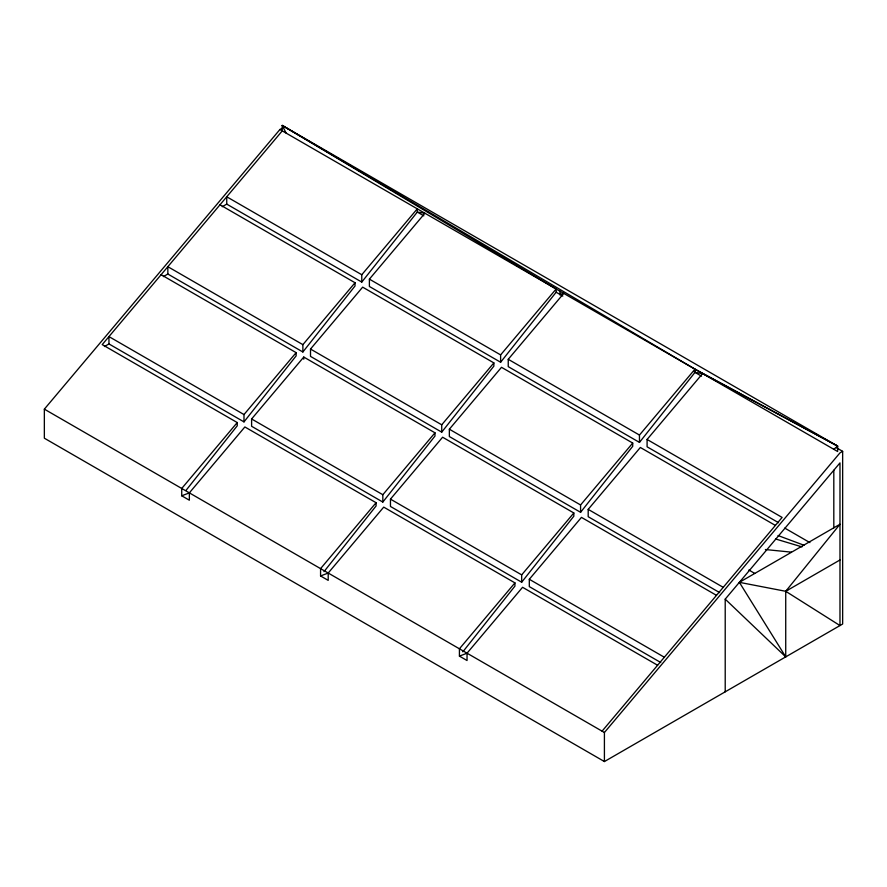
<?xml version="1.0" encoding="UTF-8"?>
<svg xmlns="http://www.w3.org/2000/svg" width="887" height="887" viewBox="0 0 887 887"><rect width="100%" height="100%" fill="white"/><g stroke="black" fill="none" stroke-linecap="round" stroke-linejoin="round"><path stroke-width="1.33" d="M104.455 346.529L108.957 343.934L243.992 421.89L296.136 355.875L296.136 352.649L161.101 274.693M163.352 276.622L167.843 274.028L302.877 351.984L355.033 285.969L355.033 282.742L219.998 204.786M382.829 502.053L434.985 436.038L434.985 432.812L303.764 357.051L251.609 418.963L251.609 426.292L382.829 502.053L382.829 494.724L434.985 432.812M441.726 432.146L493.871 366.131L493.871 362.905L362.65 287.144L310.505 349.046L310.505 356.386L441.726 432.146L441.726 424.806L493.871 362.905M521.678 582.216L573.834 516.201L573.834 512.974L442.602 437.213L390.457 499.126L390.457 506.455L521.678 582.216L521.678 574.876L573.834 512.974M580.575 512.309L632.719 446.294L632.719 443.068L501.499 367.307L449.354 429.208L449.354 436.548L580.575 512.309L580.575 504.969L632.719 443.068M185.993 490.422L237.25 425.782L237.25 422.567L102.216 344.599L282.254 130.877L282.254 125.444L837.638 446.094L837.638 451.516L279.915 129.524L44.35 409.151L44.35 438.2L604.413 761.556L842.65 624.016L842.65 451.328L836.474 447.769M361.774 282.077L417.289 212.06L417.289 208.833L361.774 274.737L361.774 282.077L226.739 204.11L222.238 206.715M323.988 571.66L376.088 505.945L376.088 502.718L244.867 426.957L189.352 492.873L181.724 495.8L181.724 488.471L237.25 422.567M423.831 215.829L417.289 212.06L424.917 213.235L369.391 279.139L369.391 286.479L500.612 362.24L556.138 292.222L556.138 288.996L282.254 125.444L286.091 133.083M462.837 651.823L514.937 586.107L514.937 582.881L383.716 507.12L328.201 573.035L320.573 575.962L320.573 568.634L376.088 502.718M559.952 294.417L563.755 293.397L508.24 359.302L508.24 366.641L639.46 442.402L694.987 372.385L694.987 369.158L282.254 125.444M243.992 421.89L243.992 414.562L296.136 352.649M302.877 351.984L302.877 344.655L355.033 282.742M500.612 362.24L500.612 354.9L556.138 288.996M514.937 582.881L459.422 648.796L459.422 656.125L467.039 660.527L467.039 653.198L522.565 587.283L657.6 665.25M639.46 442.402L639.46 435.062L694.987 369.158L837.638 446.094L833.813 449.31M660.748 662.511L529.306 586.617L529.306 579.278L581.451 517.376L716.485 595.343M719.645 592.605L588.192 516.711L588.192 509.371L640.347 447.469L775.382 525.426M778.531 522.687L647.089 446.804L647.089 439.464L702.604 373.56L837.638 446.094M602.073 731.154L782.123 517.431L647.089 439.464M604.413 761.556L604.413 732.507L839.978 452.869L842.65 451.328M725.211 691.816L725.211 599.146L839.978 462.903L839.978 625.557L785.727 591.296L739.37 582.338L785.727 656.879L785.727 591.296L839.978 524.25L739.37 582.338M787.966 589.678L785.727 591.296L839.978 559.974M279.915 129.524L282.587 127.983M459.422 656.125L467.039 653.198M765.392 549.541L791.392 552.146M694.987 372.385L702.604 373.56M775.493 538.952L802.003 546.891M778.054 535.537L803.988 545.239M556.138 292.222L562.813 296.07M694.222 371.941L701.517 376.155M361.774 274.737L226.739 196.781L226.739 204.11M369.391 279.139L500.612 354.9M508.24 359.302L639.46 435.062M784.773 528.098L809.886 542.6M748.85 569.997L754.793 573.434M302.877 344.655L167.843 266.688L167.843 274.028M310.505 349.046L441.726 424.806M449.354 429.208L580.575 504.969M588.192 509.371L723.227 587.338M243.992 414.562L108.957 336.594L108.957 343.934M251.609 418.963L382.829 494.724M390.457 499.126L521.678 574.876M529.306 579.278L664.341 657.245M44.35 409.151L604.413 732.507M181.724 495.8L189.352 500.201L189.352 492.873M320.573 575.962L328.201 580.364L328.201 573.035M725.211 599.146L785.727 656.879M833.813 470.276L833.813 527.82M559.952 291.191L559.952 294.961M303.764 357.051L303.764 359.202"/></g></svg>
